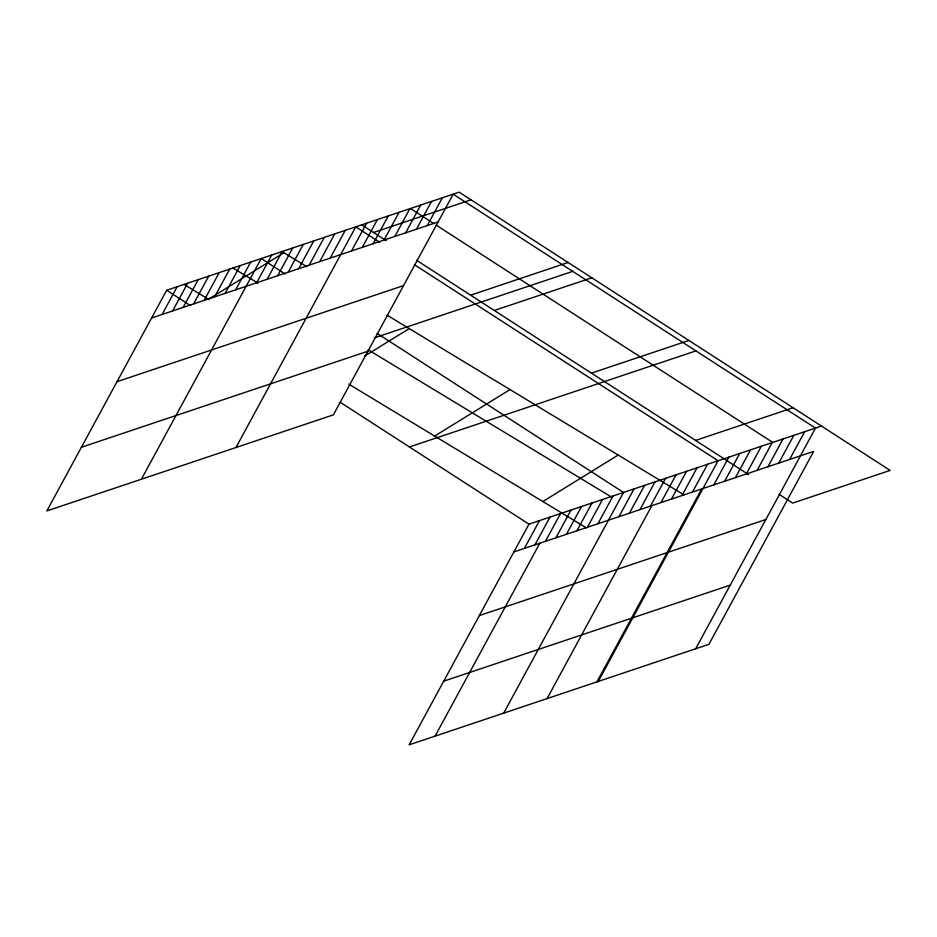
<?xml version="1.0" encoding="UTF-8"?>
<svg xmlns="http://www.w3.org/2000/svg" width="937" height="937" viewBox="0 0 937 937"><rect width="100%" height="100%" fill="white"/><g stroke="black" fill="none" stroke-linecap="round" stroke-linejoin="round"><path stroke-width="1.41" d="M779.151 494.361L792.679 503.087L890.15 470.409L459.177 192.167L166.669 290.236L46.85 510.923L333.361 414.868L453.18 194.182L815.483 428.092L695.664 648.779M162.101 314.469L177.175 286.71M172.607 310.955L187.681 283.197M183.113 307.43L198.187 279.671M193.619 303.904L208.693 276.146M204.125 300.39L219.199 272.632M214.632 296.865L229.706 269.106M225.138 293.34L240.212 265.581M235.644 289.814L250.718 262.055M141.393 479.229L261.224 258.542L285.129 273.979M256.656 282.775L271.73 255.016M267.162 279.249L282.236 251.491M277.668 275.736L292.731 247.965M288.174 272.21L303.237 244.452M298.669 268.685L313.743 240.926M309.175 265.159L324.249 237.401M319.681 261.646L334.755 233.887M330.187 258.12L345.261 230.361M235.948 447.523L355.767 226.836L379.684 242.273M351.516 250.964L366.59 223.205M362.338 247.345L377.412 219.574M373.16 243.714L388.234 215.955M383.994 240.083L399.057 212.324M394.817 236.452L409.879 208.693M405.639 232.821L420.713 205.062M416.461 229.19L431.535 201.432M427.284 225.571L442.358 197.801M821.48 426.077L528.972 524.146L409.153 744.833L708.922 644.328L813.679 451.4L513.909 551.905M524.404 548.379L539.478 520.621M534.91 544.865L549.984 517.107M435.073 736.142L539.829 543.214M545.416 541.34L560.49 513.581M555.922 537.815L570.996 510.056M566.428 534.301L581.502 506.53M576.934 530.775L592.008 503.017M587.44 527.25L602.514 499.491M597.947 523.724L613.021 495.966M503.696 713.139L623.527 492.452L377.189 333.408M618.959 516.685L634.033 488.927M629.465 513.16L644.539 485.401M639.971 509.634L655.033 481.876M650.477 506.121L665.539 478.362M547.079 698.592L651.836 505.664M660.972 502.595L676.045 474.836M671.478 499.07L686.552 471.311M681.984 495.556L697.058 467.797M692.49 492.03L707.564 464.272M596.916 681.878L701.661 488.95M598.251 681.433L718.07 460.746L414.353 264.656M713.818 484.874L728.892 457.115M724.641 481.243L739.715 453.485M735.463 477.624L750.537 449.865M746.297 473.993L761.359 446.235M757.119 470.362L772.193 442.604M767.942 466.731L783.016 438.973M778.764 463.101L793.838 435.342M789.586 459.47L804.66 431.711M208.506 299.243L283.864 252.732M364.762 356.037L409.235 328.594M434.663 436.08L510.021 389.581M542.828 501.541L618.186 455.031M373.547 232.493L471.018 199.815M151.607 317.994L438.106 221.94M117.031 381.664L403.542 285.598M470.632 295.178L568.103 262.489M374.214 337.929L572.741 271.367M81.414 447.254L367.925 351.199M494.314 310.463L591.786 277.785M591.399 373.149L688.871 340.459M409.41 446.961L695.922 350.895M695.594 440.413L793.065 407.736M479.334 615.574L765.845 519.508M443.716 681.164L730.228 585.11M281.967 251.584L306.996 266.729M387.075 315.183L684.127 494.935M232.997 268.005L258.026 283.15M368.136 349.782L610.901 496.68M184.027 284.426L209.045 299.571M348.81 384.135L586.375 527.882M410.441 208.506L433.772 223.568M436.232 225.161L772.744 442.416M361.705 224.845L386.267 240.704M416.555 260.263L748.429 474.532M166.669 290.236L190.586 305.673M340.201 402.266L528.972 524.146"/></g></svg>
